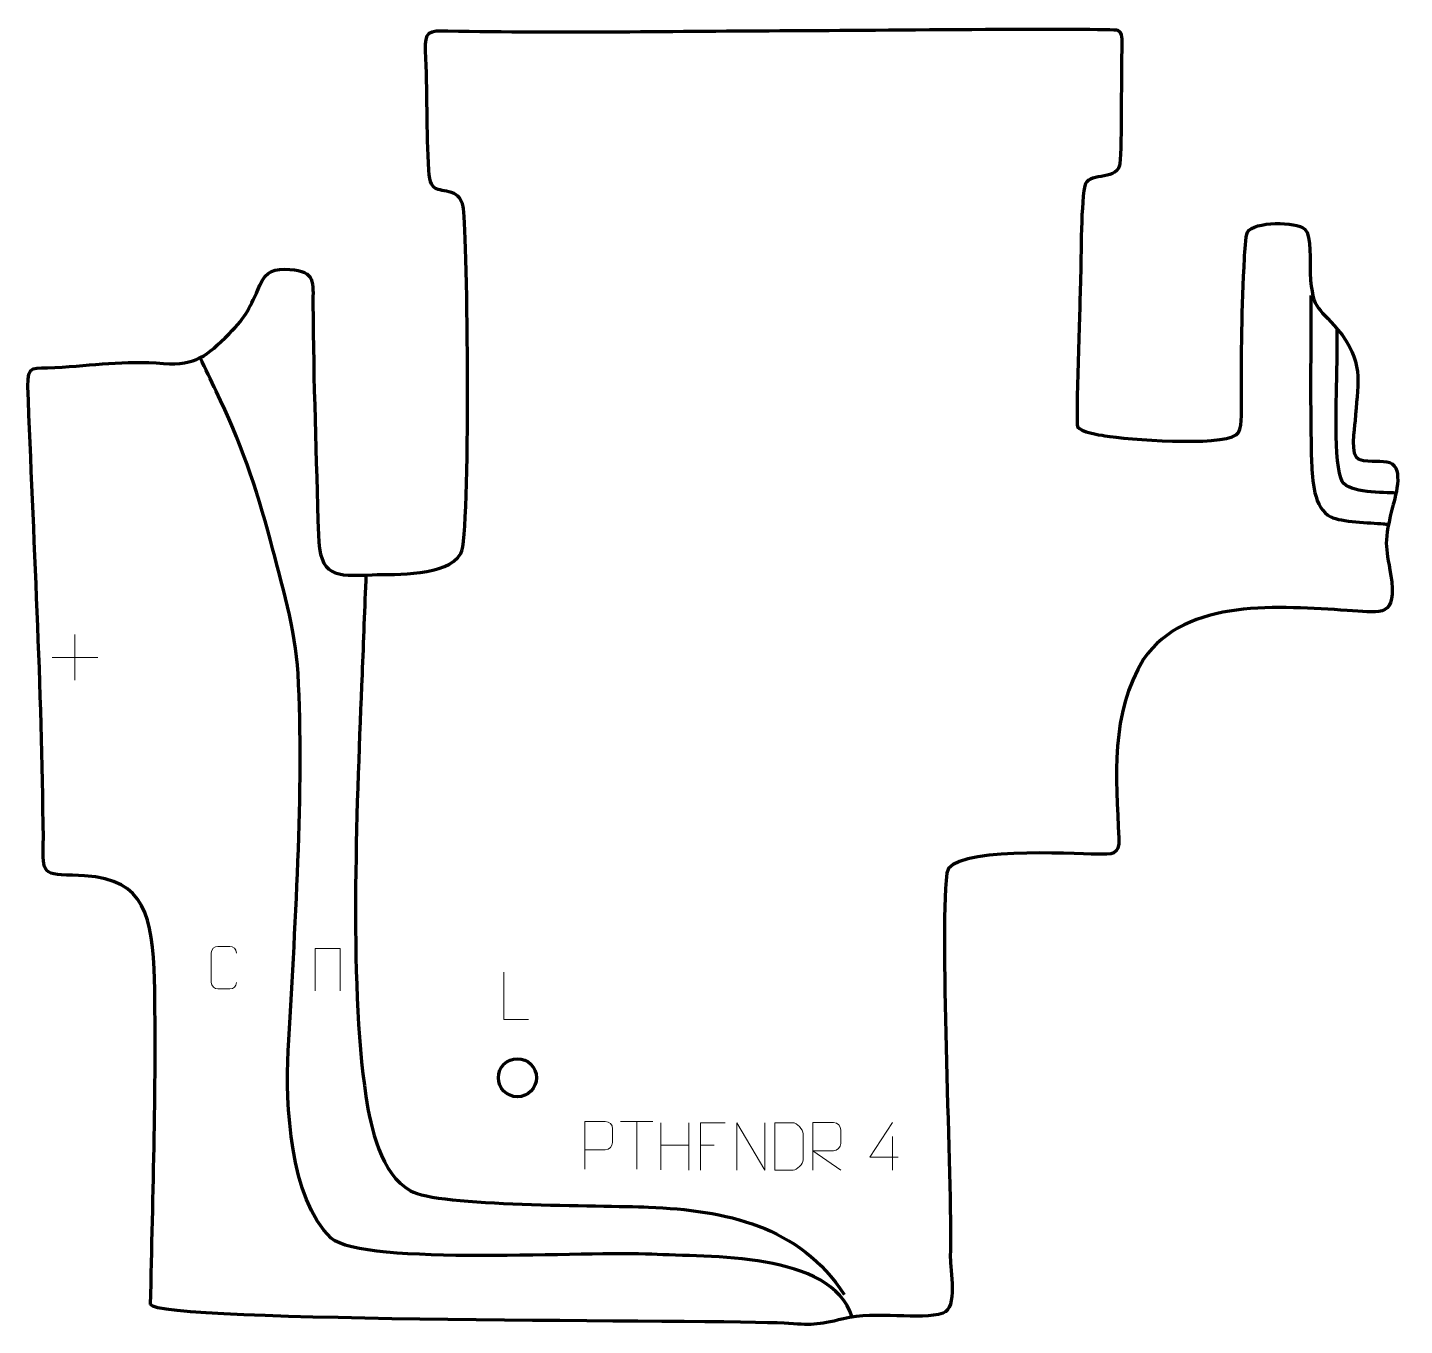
# Model space of a CAD drawing. Header units: millimetres. Extents: x -695 to 28, y 126 to 808.
import ezdxf

# ---------------------------------------------------------------- set-up
doc = ezdxf.new("R2010")
doc.units = ezdxf.units.MM
doc.header["$MEASUREMENT"] = 0
doc.layers.add('layer 2', color=7, linetype='Continuous')
doc.layers.add('layer 3', color=7, linetype='Continuous')

msp = doc.modelspace()

# ---------------------------------------------------------------- linework, layer by layer
at = {"layer": 'layer 2', "color": 142, "lineweight": 200}
msp.add_ellipse((-437.7396, 256.2343), major_axis=(0, 10), ratio=1, dxfattribs=at)
at = {"layer": 'layer 2', "color": 140, "lineweight": 158}
for points, knots in [([(-20.9554, 667.2003), (-20.842, 638.1714), (-21.46, 608.2444), (-20.5605, 579.331), (-20.5605, 579.331), (-20.2883, 570.5794), (-19.4611, 555.1784), (-10.4355, 550.7951), (-10.4355, 550.7951), (-4.9594, 548.1357), (9.925, 547.8495), (17.0987, 547.1661), (17.0987, 547.1661), (18.0281, 547.0776), (18.9575, 546.9894), (19.8869, 546.9015)], [0, 0, 0, 0, 0.2, 0.2, 0.2, 0.2, 0.4, 0.4, 0.4, 0.4, 0.6, 0.6, 0.6, 0.6, 1, 1, 1, 1]), ([(23.8128, 563.3414), (17.3192, 563.7674), (-0.9296, 563.2965), (-4.4059, 569.3461), (-4.4059, 569.3461), (-9.268, 577.8076), (-7.2635, 616.4145), (-7.2058, 628.9131), (-7.2058, 628.9131), (-7.1739, 635.8197), (-7.1468, 642.7263), (-7.1219, 649.633)], [0, 0, 0, 0, 0.25, 0.25, 0.25, 0.25, 0.5, 0.5, 0.5, 0.5, 1, 1, 1, 1]), ([(-261.8858, 130.5078), (-272.6619, 165.125), (-337.6347, 161.8804), (-367.2207, 163.5143), (-367.2207, 163.5143), (-398.4837, 165.2408), (-518.5449, 157.1419), (-535.5238, 171.9691), (-535.5238, 171.9691), (-557.5326, 193.1469), (-559.4748, 242.0027), (-558.1589, 270.3913), (-558.1589, 270.3913), (-554.7818, 332.2509), (-549.6121, 407.8416), (-552.9885, 468.5029), (-552.9885, 468.5029), (-554.3491, 491.7481), (-561.6044, 515.982), (-567.5172, 538.4858), (-567.5172, 538.4858), (-574.7649, 566.1679), (-583.531, 591.1694), (-595.9766, 616.8411), (-595.9766, 616.8411), (-598.8315, 622.705), (-601.6145, 628.5714), (-604.4011, 634.4654)], [0, 0, 0, 0, 0.125, 0.125, 0.125, 0.125, 0.25, 0.25, 0.25, 0.25, 0.375, 0.375, 0.375, 0.375, 0.5, 0.5, 0.5, 0.5, 0.625, 0.625, 0.625, 0.625, 0.75, 0.75, 0.75, 0.75, 1, 1, 1, 1]), ([(-517.3126, 520.6867), (-518.0022, 503.1428), (-518.6919, 485.5989), (-519.3815, 468.055), (-519.3815, 468.055), (-521.826, 405.8711), (-526.5664, 307.518), (-517.3346, 246.4977), (-517.3346, 246.4977), (-514.8151, 229.8448), (-509.6687, 205.8209), (-493.9759, 196.8179), (-493.9759, 196.8179), (-479.6173, 188.5801), (-393.4208, 189.2875), (-368.8178, 188.2718), (-368.8178, 188.2718), (-328.5598, 186.6099), (-289.5105, 178.6403), (-266.1572, 142.3989)], [0, 0, 0, 0, 0.16666667, 0.16666667, 0.16666667, 0.16666667, 0.33333333, 0.33333333, 0.33333333, 0.33333333, 0.5, 0.5, 0.5, 0.5, 0.66666667, 0.66666667, 0.66666667, 0.66666667, 1, 1, 1, 1])]:
    msp.add_open_spline(points, degree=3, knots=knots, dxfattribs=at)
at = {"layer": 'layer 2', "color": 250, "lineweight": 9}
for points in [[(-670.2332, 489.0153), (-670.2332, 489.0153), (-670.2332, 465.0374), (-670.2332, 465.0374)], [(-682.2221, 477.0263), (-682.2221, 477.0263), (-658.2442, 477.0263), (-658.2442, 477.0263)], [(-383.5743, 233.2053), (-383.5743, 233.2053), (-366.5871, 233.2053), (-366.5871, 233.2053)], [(-375.0805, 208.2753), (-375.0805, 208.2753), (-375.0805, 233.2288), (-375.0805, 233.2288)], [(-362.4024, 232.6341), (-362.4024, 232.6341), (-362.4024, 207.8566), (-362.4024, 207.8566)], [(-347.7591, 232.6341), (-347.7591, 232.6341), (-347.7591, 207.6806), (-347.7591, 207.6806)], [(-240.7048, 225.3481), (-240.7048, 225.3481), (-240.7048, 207.6834), (-240.7048, 207.6834)], [(-362.4024, 220.7518), (-362.4024, 220.7518), (-347.7591, 220.7522), (-347.7591, 220.7522)], [(-341.5178, 220.7544), (-341.5178, 220.7544), (-334.3497, 220.7544), (-334.3497, 220.7544)]]:
    msp.add_open_spline(points, degree=3, dxfattribs=at)
for points, knots in [([(-585.2679, 306.2873), (-585.3931, 304.2063), (-586.8953, 302.8811), (-588.819, 302.8714), (-588.819, 302.8714), (-590.9076, 302.8717), (-592.9962, 302.8717), (-595.0845, 302.8714), (-595.0845, 302.8714), (-596.8087, 302.777), (-598.5751, 304.4649), (-598.5651, 306.2717), (-598.5651, 306.2717), (-598.5647, 311.4399), (-598.5647, 316.6076), (-598.5651, 321.775), (-598.5651, 321.775), (-598.5613, 323.6901), (-596.9968, 325.23), (-595.0689, 325.2179), (-595.0689, 325.2179), (-592.9859, 325.2179), (-590.9024, 325.2179), (-588.819, 325.2179), (-588.819, 325.2179), (-587.0755, 325.2497), (-585.2918, 323.9138), (-585.2679, 321.7304)], [0, 0, 0, 0, 0.125, 0.125, 0.125, 0.125, 0.25, 0.25, 0.25, 0.25, 0.375, 0.375, 0.375, 0.375, 0.5, 0.5, 0.5, 0.5, 0.625, 0.625, 0.625, 0.625, 0.75, 0.75, 0.75, 0.75, 1, 1, 1, 1]), ([(-543.9718, 301.8096), (-543.9718, 301.8096), (-543.9718, 324.1599), (-543.9718, 324.1599), (-543.9718, 324.1599), (-543.9718, 324.1599), (-530.8535, 324.1599), (-530.8535, 324.1599), (-530.8535, 324.1599), (-530.8535, 324.1599), (-530.8535, 301.8096), (-530.8535, 301.8096)], [0, 0, 0, 0, 0.25, 0.25, 0.25, 0.25, 0.5, 0.5, 0.5, 0.5, 1, 1, 1, 1]), ([(-431.9843, 286.7495), (-431.9843, 286.7495), (-444.9334, 286.7495), (-444.9334, 286.7495), (-444.9334, 286.7495), (-444.9334, 286.7495), (-444.9334, 311.7031), (-444.9334, 311.7031)], [0, 0, 0, 0, 0.33333333, 0.33333333, 0.33333333, 0.33333333, 1, 1, 1, 1]), ([(-402.4128, 208.2752), (-402.4128, 208.2752), (-402.4128, 233.2288), (-402.4128, 233.2288), (-402.4128, 233.2288), (-398.8178, 233.2288), (-395.2225, 233.2288), (-391.6271, 233.2288), (-391.6271, 233.2288), (-389.3019, 233.1909), (-387.7445, 231.7008), (-387.7487, 229.3347), (-387.7487, 229.3347), (-387.7491, 227.299), (-387.7491, 224.2397), (-387.7487, 222.2037), (-387.7487, 222.2037), (-387.7552, 220.3283), (-389.5674, 218.3864), (-391.577, 218.3673), (-391.577, 218.3673), (-391.577, 218.3673), (-402.4128, 218.3673), (-402.4128, 218.3673)], [0, 0, 0, 0, 0.14285714, 0.14285714, 0.14285714, 0.14285714, 0.28571429, 0.28571429, 0.28571429, 0.28571429, 0.42857143, 0.42857143, 0.42857143, 0.42857143, 0.57142857, 0.57142857, 0.57142857, 0.57142857, 0.71428571, 0.71428571, 0.71428571, 0.71428571, 1, 1, 1, 1]), ([(-328.6438, 232.6341), (-328.6438, 232.6341), (-341.5178, 232.6341), (-341.5178, 232.6341), (-341.5178, 232.6341), (-341.5178, 232.6341), (-341.5178, 207.6805), (-341.5178, 207.6805)], [0, 0, 0, 0, 0.33333333, 0.33333333, 0.33333333, 0.33333333, 1, 1, 1, 1]), ([(-322.4082, 207.6806), (-322.4082, 207.6806), (-322.4082, 232.6341), (-322.4082, 232.6341), (-322.4082, 232.6341), (-322.4082, 232.6341), (-307.7534, 207.6806), (-307.7534, 207.6806), (-307.7534, 207.6806), (-307.7534, 207.6806), (-307.7534, 232.6341), (-307.7534, 232.6341)], [0, 0, 0, 0, 0.25, 0.25, 0.25, 0.25, 0.5, 0.5, 0.5, 0.5, 1, 1, 1, 1]), ([(-302.4731, 207.7087), (-300.1413, 207.7091), (-295.1911, 207.6851), (-292.8596, 207.6848), (-292.8596, 207.6848), (-290.9346, 207.5794), (-287.616, 211.121), (-287.6272, 213.1383), (-287.6272, 213.1383), (-287.6276, 218.9084), (-287.6276, 221.0781), (-287.6272, 226.8474), (-287.6272, 226.8474), (-287.6315, 228.9855), (-291.006, 232.6456), (-293.1584, 232.6321), (-293.1584, 232.6321), (-295.4841, 232.6321), (-300.2084, 232.6321), (-302.5345, 232.6321), (-302.5345, 232.6321), (-302.5341, 226.8852), (-302.4728, 213.456), (-302.4731, 207.7087)], [0, 0, 0, 0, 0.14285714, 0.14285714, 0.14285714, 0.14285714, 0.28571429, 0.28571429, 0.28571429, 0.28571429, 0.42857143, 0.42857143, 0.42857143, 0.42857143, 0.57142857, 0.57142857, 0.57142857, 0.57142857, 0.71428571, 0.71428571, 0.71428571, 0.71428571, 1, 1, 1, 1]), ([(-282.5035, 207.6937), (-282.5035, 207.6937), (-282.5035, 232.6472), (-282.5035, 232.6472), (-282.5035, 232.6472), (-278.9087, 232.6472), (-275.3132, 232.6472), (-271.718, 232.6472), (-271.718, 232.6472), (-269.3927, 232.6095), (-267.8354, 231.1195), (-267.8395, 228.7531), (-267.8395, 228.7531), (-267.8399, 226.7176), (-267.8399, 223.6582), (-267.8395, 221.6222), (-267.8395, 221.6222), (-267.846, 219.7467), (-269.6583, 217.8049), (-271.6678, 217.7858), (-271.6678, 217.7858), (-271.6678, 217.7858), (-282.5035, 217.7858), (-282.5035, 217.7858), (-282.5035, 217.7858), (-282.5035, 217.7858), (-267.8488, 207.6937), (-267.8488, 207.6937)], [0, 0, 0, 0, 0.125, 0.125, 0.125, 0.125, 0.25, 0.25, 0.25, 0.25, 0.375, 0.375, 0.375, 0.375, 0.5, 0.5, 0.5, 0.5, 0.625, 0.625, 0.625, 0.625, 0.75, 0.75, 0.75, 0.75, 1, 1, 1, 1]), ([(-237.7607, 214.587), (-237.7607, 214.587), (-252.5824, 214.587), (-252.5824, 214.587), (-252.5824, 214.587), (-252.5824, 214.587), (-240.7048, 232.6575), (-240.7048, 232.6575)], [0, 0, 0, 0, 0.33333333, 0.33333333, 0.33333333, 0.33333333, 1, 1, 1, 1])]:
    msp.add_open_spline(points, degree=3, knots=knots, dxfattribs=at)
at = {"layer": 'layer 3', "color": 242, "lineweight": 158}
msp.add_open_spline([(-630.4601, 137.0929), (-627.6177, 127.3753), (-327.7723, 129.1867), (-297.6431, 127.2463), (-297.6431, 127.2463), (-283.3058, 126.323), (-280.6079, 126.1139), (-266.5161, 129.5913), (-266.5161, 129.5913), (-249.3991, 133.8553), (-225.9596, 128.7285), (-214.1769, 132.5309), (-214.1769, 132.5309), (-206.2907, 135.0759), (-210.4894, 155.5001), (-210.3459, 161.9277), (-210.3459, 161.9277), (-209.3841, 204.9937), (-216.0517, 325.3652), (-212.1995, 363.7329), (-212.1995, 363.7329), (-210.7869, 377.8026), (-145.8853, 373.8105), (-133.4811, 373.6685), (-133.4811, 373.6685), (-125.3067, 373.7632), (-121.4213, 372.797), (-121.8122, 382.0423), (-121.8122, 382.0423), (-123.1634, 414.0038), (-126.5295, 447.5857), (-108.7707, 476.0298), (-108.7707, 476.0298), (-86.4051, 508.8537), (-36.6272, 503.5857), (-1.9248, 501.7329), (-1.9248, 501.7329), (13.9212, 501.0282), (23.4156, 496.8229), (21.5859, 516.6446), (21.5859, 516.6446), (18.8636, 535.4796), (16.7526, 534.712), (21.6486, 554.6686), (21.6486, 554.6686), (23.1472, 560.5219), (28.2394, 576.221), (20.5374, 579.4755), (20.5374, 579.4755), (16.622, 580.675), (10.7669, 579.2289), (4.3019, 581.0764), (4.3019, 581.0764), (-0.5761, 583.2953), (1.9062, 596.8377), (2.2715, 601.2631), (2.2715, 601.2631), (3.4907, 619.8836), (7.2545, 630.0792), (-4.5234, 646.4256), (-4.5234, 646.4256), (-16.5595, 661.9199), (-20.0769, 657.5439), (-21.2906, 678.9195), (-21.2906, 678.9195), (-21.5186, 684.2726), (-20.3581, 698.3151), (-24.1656, 701.9421), (-24.1656, 701.9421), (-28.5085, 706.079), (-50.9837, 706.1264), (-54.1605, 700.4563), (-54.1605, 700.4563), (-55.208, 698.0327), (-55.6229, 689.658), (-55.7862, 686.8773), (-55.7862, 686.8773), (-57.2434, 661.0189), (-57.4561, 635.8072), (-57.4017, 609.9409), (-57.4017, 609.9409), (-57.3941, 606.3311), (-56.7456, 596.2644), (-60.0851, 593.9654), (-60.0851, 593.9654), (-69.2356, 587.6662), (-117.1942, 591.5291), (-129.1697, 593.4691), (-129.1697, 593.4691), (-132.0831, 593.9411), (-141.9153, 595.3923), (-143.4834, 598.1922), (-143.4834, 598.1922), (-144.4109, 600.9432), (-142.2895, 661.7349), (-142.0758, 670.709), (-142.0758, 670.709), (-141.4102, 684.9116), (-142.017, 711.9951), (-139.7539, 724.7056), (-139.7539, 724.7056), (-138.4659, 731.9393), (-124.0061, 727.0702), (-121.4387, 735.3839), (-121.4387, 735.3839), (-120.3037, 739.0596), (-120.5559, 783.9281), (-120.4297, 791.8057), (-120.4297, 791.8057), (-120.3758, 794.8799), (-119.1131, 805.0745), (-122.2836, 806.4656), (-122.2836, 806.4656), (-125.4896, 807.8723), (-266.6464, 806.3083), (-294.2157, 806.2585), (-294.2157, 806.2585), (-353.9542, 806.1505), (-414.6985, 804.7819), (-474.2955, 806.174), (-474.2955, 806.174), (-484.2962, 806.4077), (-486.4113, 805.9155), (-485.9501, 795.6899), (-485.9501, 795.6899), (-485.049, 774.9127), (-485.4915, 753.3121), (-484.2271, 732.8679), (-484.2271, 732.8679), (-483.4009, 719.5088), (-478.7866, 724.205), (-470.9547, 720.6186), (-470.9547, 720.6186), (-467.9539, 719.2445), (-466.6029, 716.2026), (-466.0634, 712.621), (-466.0634, 712.621), (-463.9675, 698.708), (-462.0916, 541.6116), (-467.4106, 531.6613), (-467.4106, 531.6613), (-475.1586, 519.206), (-501.0735, 520.9583), (-514.0576, 520.4284), (-514.0576, 520.4284), (-533.5588, 519.5067), (-541.7384, 519.4058), (-542.3153, 541.3946), (-542.3153, 541.3946), (-543.373, 581.7104), (-544.9416, 622.2203), (-545.1682, 662.5268), (-545.1682, 662.5268), (-545.1939, 674.1358), (-543.6552, 679.8155), (-557.2851, 680.779), (-557.2851, 680.779), (-565.6897, 681.3731), (-569.5499, 680.3161), (-573.0484, 672.5485), (-573.0484, 672.5485), (-578.4032, 660.6595), (-579.6492, 656.6656), (-589.2455, 646.9402), (-589.2455, 646.9402), (-600.8293, 635.4872), (-606.6126, 630.3128), (-623.6099, 631.397), (-623.6099, 631.397), (-645.1625, 633.1277), (-659.8409, 630.4499), (-680.7668, 629.2363), (-680.7668, 629.2363), (-692.0785, 628.6666), (-695.0967, 631.3471), (-694.9101, 619.3057), (-694.9101, 619.3057), (-691.9108, 540.1333), (-687.5362, 461.6562), (-686.7943, 382.3312), (-686.7943, 382.3312), (-686.7512, 365.3241), (-689.038, 362.6055), (-671.5032, 362.5737), (-671.5032, 362.5737), (-635.5605, 362.5084), (-630.4282, 345.539), (-628.5022, 313.475), (-628.5022, 313.475), (-627.1641, 255.6154), (-629.2618, 195.1583), (-630.4601, 137.0929)], degree=3, knots=[0, 0, 0, 0, 0.02040816, 0.02040816, 0.02040816, 0.02040816, 0.04081633, 0.04081633, 0.04081633, 0.04081633, 0.06122449, 0.06122449, 0.06122449, 0.06122449, 0.08163265, 0.08163265, 0.08163265, 0.08163265, 0.10204082, 0.10204082, 0.10204082, 0.10204082, 0.12244898, 0.12244898, 0.12244898, 0.12244898, 0.14285714, 0.14285714, 0.14285714, 0.14285714, 0.16326531, 0.16326531, 0.16326531, 0.16326531, 0.18367347, 0.18367347, 0.18367347, 0.18367347, 0.20408163, 0.20408163, 0.20408163, 0.20408163, 0.2244898, 0.2244898, 0.2244898, 0.2244898, 0.24489796, 0.24489796, 0.24489796, 0.24489796, 0.26530612, 0.26530612, 0.26530612, 0.26530612, 0.28571429, 0.28571429, 0.28571429, 0.28571429, 0.30612245, 0.30612245, 0.30612245, 0.30612245, 0.32653061, 0.32653061, 0.32653061, 0.32653061, 0.34693878, 0.34693878, 0.34693878, 0.34693878, 0.36734694, 0.36734694, 0.36734694, 0.36734694, 0.3877551, 0.3877551, 0.3877551, 0.3877551, 0.40816327, 0.40816327, 0.40816327, 0.40816327, 0.42857143, 0.42857143, 0.42857143, 0.42857143, 0.44897959, 0.44897959, 0.44897959, 0.44897959, 0.46938776, 0.46938776, 0.46938776, 0.46938776, 0.48979592, 0.48979592, 0.48979592, 0.48979592, 0.51020408, 0.51020408, 0.51020408, 0.51020408, 0.53061224, 0.53061224, 0.53061224, 0.53061224, 0.55102041, 0.55102041, 0.55102041, 0.55102041, 0.57142857, 0.57142857, 0.57142857, 0.57142857, 0.59183673, 0.59183673, 0.59183673, 0.59183673, 0.6122449, 0.6122449, 0.6122449, 0.6122449, 0.63265306, 0.63265306, 0.63265306, 0.63265306, 0.65306122, 0.65306122, 0.65306122, 0.65306122, 0.67346939, 0.67346939, 0.67346939, 0.67346939, 0.69387755, 0.69387755, 0.69387755, 0.69387755, 0.71428571, 0.71428571, 0.71428571, 0.71428571, 0.73469388, 0.73469388, 0.73469388, 0.73469388, 0.75510204, 0.75510204, 0.75510204, 0.75510204, 0.7755102, 0.7755102, 0.7755102, 0.7755102, 0.79591837, 0.79591837, 0.79591837, 0.79591837, 0.81632653, 0.81632653, 0.81632653, 0.81632653, 0.83673469, 0.83673469, 0.83673469, 0.83673469, 0.85714286, 0.85714286, 0.85714286, 0.85714286, 0.87755102, 0.87755102, 0.87755102, 0.87755102, 0.89795918, 0.89795918, 0.89795918, 0.89795918, 0.91836735, 0.91836735, 0.91836735, 0.91836735, 0.93877551, 0.93877551, 0.93877551, 0.93877551, 0.95918367, 0.95918367, 0.95918367, 0.95918367, 1, 1, 1, 1], dxfattribs=at)

doc.saveas('drawing.dxf')
